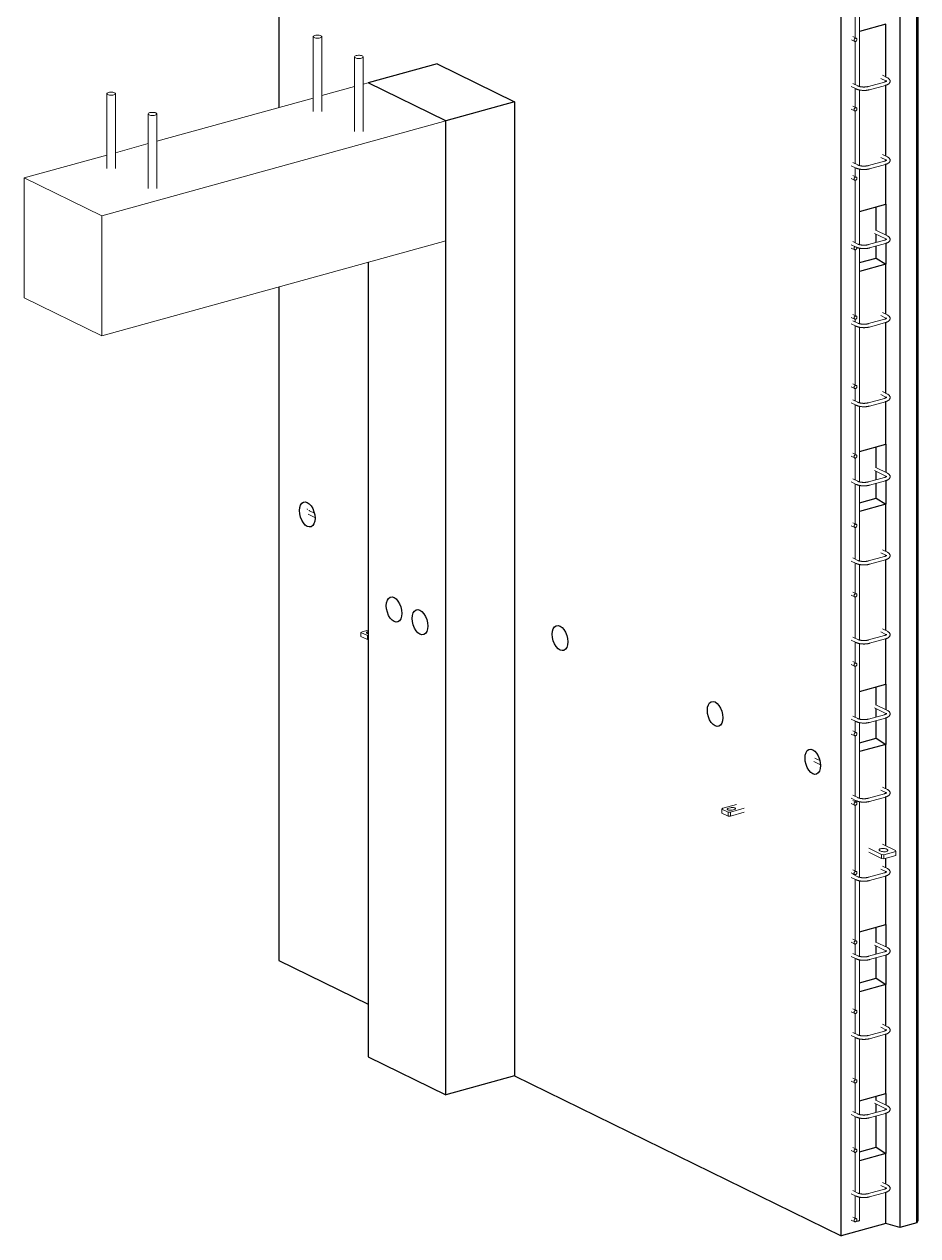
# Model space of a CAD drawing. Header units: millimetres. Extents: x 8908 to 30006, y -2054 to 18539.
# Drawn here: x 23413 to 25489, y -2054 to 762 of the extents above; entities that cross this region are included whole.
import ezdxf

# ---------------------------------------------------------------- set-up
doc = ezdxf.new("R2010")
doc.units = ezdxf.units.MM
for name, color, linetype, lineweight in [('A-GENM', 13, 'Continuous', 18), ('A-WALL', 113, 'Continuous', 25), ('S-BEAM', 12, 'Continuous', 18), ('S-RBAR', 171, 'Continuous', 18)]:
    doc.layers.add(name, color=color, linetype=linetype, lineweight=lineweight)

# ---------------------------------------------------------------- blocks, each defined once
blk = doc.blocks.new('Rebar Bar - Part 1534017773-431004-3D Ortho')
at = {"layer": 'S-RBAR'}
for p, q in [((17723.4, 6315.1), (17734.9, 6309.5)), ((17738.4, 6316.7), (17726.9, 6322.3))]:
    blk.add_line(p, q, dxfattribs=at)
blk = doc.blocks.new('Rebar Bar - Part 2227165887-431004-3D Ortho')
at = {"layer": 'S-RBAR'}
for points in [[(17734.9, 6309.5, 0), (17735.5, 6309.2, 0), (17736.2, 6308.9, 0), (17736.8, 6308.7, 0), (17737.5, 6308.4, 0), (17738.2, 6308.2, 0), (17738.8, 6308, 0), (17739.6, 6307.8, 0), (17740.3, 6307.6, 0), (17741, 6307.4, 0), (17741.8, 6307.2, 0), (17742.6, 6307, 0), (17743.3, 6306.9, 0), (17744.1, 6306.8, 0), (17745, 6306.6, 0), (17745.8, 6306.5, 0), (17746.6, 6306.4, 0), (17747.4, 6306.4, 0), (17748.3, 6306.3, 0), (17749.1, 6306.2, 0), (17750, 6306.2, 0), (17750.8, 6306.2, 0), (17751.7, 6306.1, 0), (17752.5, 6306.1, 0), (17753.4, 6306.1, 0), (17754.3, 6306.1, 0), (17755.1, 6306.2, 0), (17756, 6306.2, 0), (17756.8, 6306.3, 0), (17757.7, 6306.3, 0), (17758.5, 6306.4, 0), (17759.3, 6306.5, 0), (17760.1, 6306.6, 0), (17761, 6306.7, 0), (17761.8, 6306.9, 0), (17762.5, 6307, 0), (17763.3, 6307.2, 0), (17764.1, 6307.3, 0), (17764.8, 6307.5, 0), (17765.6, 6307.7, 0), (17765.8, 6307.7, 0)], [(17738.4, 6316.7, 0), (17738.8, 6316.5, 0), (17739.2, 6316.3, 0), (17739.7, 6316.1, 0), (17740.1, 6315.9, 0), (17740.6, 6315.8, 0), (17741.2, 6315.6, 0), (17741.7, 6315.5, 0), (17742.3, 6315.3, 0), (17742.9, 6315.2, 0), (17743.5, 6315, 0), (17744.1, 6314.9, 0), (17744.7, 6314.8, 0), (17745.4, 6314.7, 0), (17746.1, 6314.6, 0), (17746.8, 6314.5, 0), (17747.5, 6314.4, 0), (17748.2, 6314.3, 0), (17748.9, 6314.3, 0), (17749.6, 6314.2, 0), (17750.3, 6314.2, 0), (17751.1, 6314.1, 0), (17751.8, 6314.1, 0), (17752.6, 6314.1, 0), (17753.3, 6314.1, 0), (17754, 6314.1, 0), (17754.8, 6314.2, 0), (17755.5, 6314.2, 0), (17756.2, 6314.2, 0), (17757, 6314.3, 0), (17757.7, 6314.4, 0), (17758.4, 6314.5, 0), (17759.1, 6314.5, 0), (17759.7, 6314.6, 0), (17760.4, 6314.7, 0), (17761.1, 6314.9, 0), (17761.7, 6315, 0), (17762.3, 6315.1, 0), (17762.9, 6315.3, 0), (17763.5, 6315.4, 0), (17763.6, 6315.5, 0)]]:
    blk.add_polyline3d(points, dxfattribs=at)
blk = doc.blocks.new('Rebar Bar - Part 3241041724-431004-3D Ortho')
at = {"layer": 'S-RBAR'}
for p, q in [((17800.5, 6325.6), (17763.6, 6315.5)), ((17765.8, 6307.7), (17802.6, 6317.9))]:
    blk.add_line(p, q, dxfattribs=at)
blk = doc.blocks.new('Rebar Bar - Part 2227165887-V1-3D Ortho')
at = {"layer": 'S-RBAR'}
for points in [[(17805.7, 6328.1, 0), (17805.6, 6328.1, 0), (17805.6, 6328.1, 0), (17805.5, 6328, 0), (17805.4, 6327.9, 0), (17805.3, 6327.8, 0), (17805.1, 6327.6, 0), (17804.9, 6327.5, 0), (17804.6, 6327.3, 0), (17804.3, 6327.1, 0), (17804, 6327, 0), (17803.7, 6326.8, 0), (17803.3, 6326.6, 0), (17802.9, 6326.4, 0), (17802.4, 6326.3, 0), (17801.9, 6326.1, 0), (17801.4, 6325.9, 0), (17800.9, 6325.8, 0), (17800.5, 6325.6, 0)], [(17807.3, 6335.7, 0), (17807.9, 6335.4, 0), (17808.5, 6335.1, 0), (17809, 6334.7, 0), (17809.5, 6334.4, 0), (17810.1, 6334, 0), (17810.6, 6333.6, 0), (17811, 6333.2, 0), (17811.5, 6332.7, 0), (17811.9, 6332.2, 0), (17812.3, 6331.7, 0), (17812.6, 6331.1, 0), (17812.9, 6330.5, 0), (17813.2, 6329.9, 0), (17813.4, 6329.2, 0), (17813.5, 6328.5, 0), (17813.6, 6327.7, 0), (17813.5, 6327, 0), (17813.4, 6326.3, 0), (17813.2, 6325.6, 0), (17813, 6325, 0), (17812.7, 6324.3, 0), (17812.4, 6323.8, 0), (17812, 6323.2, 0), (17811.6, 6322.7, 0), (17811.1, 6322.3, 0), (17810.7, 6321.8, 0), (17810.2, 6321.4, 0), (17809.7, 6321, 0), (17809.1, 6320.7, 0), (17808.6, 6320.3, 0), (17808, 6320, 0), (17807.4, 6319.7, 0), (17806.8, 6319.4, 0), (17806.2, 6319.2, 0), (17805.6, 6318.9, 0), (17804.9, 6318.6, 0), (17804.2, 6318.4, 0), (17803.5, 6318.2, 0), (17802.8, 6318, 0), (17802.6, 6317.9, 0)], [(17805.6, 6327.2, 0), (17805.6, 6327.3, 0), (17805.5, 6327.3, 0), (17805.4, 6327.4, 0), (17805.3, 6327.6, 0), (17805.1, 6327.7, 0), (17804.9, 6327.9, 0), (17804.6, 6328, 0), (17804.3, 6328.2, 0), (17804, 6328.4, 0), (17803.8, 6328.5, 0)]]:
    blk.add_polyline3d(points, dxfattribs=at)
blk = doc.blocks.new('Rebar Bar - Part 3098984773-V4-3D Ortho')
at = {"layer": 'S-RBAR'}
for p, q in [((17792.3, 5415.1), (17803.8, 5409.4)), ((17807.3, 5416.6), (17795.8, 5422.2))]:
    blk.add_line(p, q, dxfattribs=at)
blk = doc.blocks.new('Rebar Bar - Part 3098984773-V8-3D Ortho')
at = {"layer": 'S-RBAR'}
for p, q in [((17777.2, 2481.4), (17803.8, 2468.4)), ((17807.3, 2475.5), (17780.8, 2488.5))]:
    blk.add_line(p, q, dxfattribs=at)
blk = doc.blocks.new('Rebar Bar - Part 3098984773-431004-3D Ortho')
at = {"layer": 'S-RBAR'}
for p, q in [((17807.3, 6335.7), (17795.8, 6341.3)), ((17791.8, 6334.4), (17803.8, 6328.5))]:
    blk.add_line(p, q, dxfattribs=at)
blk = doc.blocks.new('Rebar Bar - Part 3098984773-V5-3D Ortho')
at = {"layer": 'S-RBAR'}
for p, q in [((17777.2, 5238.6), (17803.8, 5225.6)), ((17807.3, 5232.8), (17780.8, 5245.8))]:
    blk.add_line(p, q, dxfattribs=at)
blk = doc.blocks.new('RR spread anchor face based - RR-SA-2_5-200-V12-3D Ortho')
at = {"layer": 'A-GENM'}
for p, q in [((17424.7, -1060.8), (17422.2, -1062.6)), ((17422.2, -1062.6), (17437.3, -1070)), ((17422.2, -1062.6), (17422.2, -1071.9)), ((17456.7, -1051.9), (17424.7, -1060.8)), ((17437.3, -1070), (17442.8, -1069.6)), ((17437.3, -1070), (17437.3, -1079.3)), ((17437.9, -1060.8), (17442.7, -1059.5)), ((17442.8, -1069.6), (17474.7, -1060.8)), ((17442.8, -1069.6), (17442.8, -1078.9)), ((17474.5, -1070.1), (17442.8, -1078.9)), ((17451.1, -1063.6), (17446.3, -1064.9)), ((17437.3, -1079.3), (17422.2, -1071.9)), ((17442.8, -1078.9), (17437.3, -1079.3))]:
    blk.add_line(p, q, dxfattribs=at)
for points in [[(17446.3, -1064.9, 0), (17444.8, -1065.2, 0), (17443, -1065.4, 0), (17441.2, -1065.4, 0), (17439.4, -1065.2, 0), (17437.8, -1064.9, 0), (17436.5, -1064.4, 0), (17435.6, -1063.8, 0), (17435.2, -1063.2, 0), (17435.2, -1062.5, 0), (17435.7, -1061.9, 0), (17436.6, -1061.3, 0), (17437.9, -1060.8, 0)], [(17442.7, -1059.5, 0), (17444.3, -1059.1, 0), (17446.1, -1059, 0), (17447.9, -1059, 0), (17449.7, -1059.2, 0), (17451.3, -1059.5, 0), (17452.5, -1060, 0), (17453.4, -1060.6, 0), (17453.9, -1061.2, 0), (17453.9, -1061.9, 0), (17453.4, -1062.5, 0), (17452.4, -1063.1, 0), (17451.1, -1063.6, 0)]]:
    blk.add_polyline3d(points, dxfattribs=at)
blk = doc.blocks.new('RR spread anchor face based - RR-SA-2_5-200-V13-3D Ortho')
at = {"layer": 'A-GENM'}
for p, q in [((16600.6, -646.4), (16586.2, -650.4)), ((16586.2, -650.4), (16583.7, -652.2)), ((16583.7, -652.2), (16598.7, -659.5)), ((16583.7, -652.2), (16583.7, -661.5)), ((16598.7, -668.8), (16583.7, -661.5)), ((16598.7, -659.5), (16600.6, -659.4)), ((16598.7, -659.6), (16598.7, -668.8)), ((16600.6, -668.7), (16598.7, -668.8)), ((16599.4, -650.4), (16600.6, -650))]:
    blk.add_line(p, q, dxfattribs=at)
blk.add_polyline3d([(16600.6, -654.8, 0), (16599.2, -654.5, 0), (16598, -654, 0), (16597.1, -653.4, 0), (16596.6, -652.8, 0), (16596.6, -652.1, 0), (16597.1, -651.4, 0), (16598, -650.9, 0), (16599.4, -650.4, 0)], dxfattribs=at)
blk = doc.blocks.new('Rebar Bar - Part 2024903536-V18-3D Ortho')
at = {"layer": 'S-RBAR'}
for p, q in [((17734.9, 729.1), (17727, 733)), ((17724, 725.6), (17731.4, 721.9))]:
    blk.add_line(p, q, dxfattribs=at)
for points in [[(17736.4, 726.4, 0), (17736.3, 727.3, 0), (17736, 728.1, 0), (17735.4, 728.7, 0), (17734.8, 729.2, 0), (17734, 729.3, 0), (17733.2, 729.2, 0), (17732.4, 728.9, 0), (17731.6, 728.3, 0), (17730.9, 727.5, 0), (17730.4, 726.6, 0), (17730.1, 725.6, 0), (17730, 724.6, 0)], [(17730, 724.6, 0), (17730.1, 723.7, 0), (17730.4, 722.9, 0), (17730.9, 722.2, 0), (17731.6, 721.8, 0), (17732.4, 721.7, 0), (17733.2, 721.8, 0), (17734, 722.1, 0), (17734.8, 722.7, 0), (17735.4, 723.5, 0), (17736, 724.4, 0), (17736.3, 725.4, 0), (17736.4, 726.4, 0)]]:
    blk.add_polyline3d(points, dxfattribs=at)
blk = doc.blocks.new('Rebar Bar - Part 2024903536-431004-3D Ortho')
at = {"layer": 'S-RBAR'}
for p, q in [((17723.5, 6374.7), (17731.4, 6370.8)), ((17734.9, 6378), (17727, 6381.8))]:
    blk.add_line(p, q, dxfattribs=at)
for points in [[(17736.4, 6375.3, 0), (17736.3, 6376.2, 0), (17736, 6377, 0), (17735.4, 6377.6, 0), (17734.8, 6378, 0), (17734, 6378.2, 0), (17733.2, 6378.1, 0), (17732.4, 6377.7, 0), (17731.6, 6377.2, 0), (17730.9, 6376.4, 0), (17730.4, 6375.5, 0), (17730.1, 6374.5, 0), (17730, 6373.5, 0)], [(17730, 6373.5, 0), (17730.1, 6372.6, 0), (17730.4, 6371.7, 0), (17730.9, 6371.1, 0), (17731.6, 6370.7, 0), (17732.4, 6370.6, 0), (17733.2, 6370.7, 0), (17734, 6371, 0), (17734.8, 6371.6, 0), (17735.4, 6372.4, 0), (17736, 6373.3, 0), (17736.3, 6374.3, 0), (17736.4, 6375.3, 0)]]:
    blk.add_polyline3d(points, dxfattribs=at)
blk = doc.blocks.new('Rebar Bar - Part 2024903536-V19-3D Ortho')
at = {"layer": 'S-RBAR'}
for p, q in [((17723.5, 241.6), (17731.4, 237.7)), ((17736.4, 242.2), (17736.3, 243.1))]:
    blk.add_line(p, q, dxfattribs=at)
for points in [[(17732.4, 244.7, 0), (17731.6, 244.1, 0), (17730.9, 243.3, 0), (17730.4, 242.4, 0), (17730.1, 241.4, 0), (17730, 240.4, 0)], [(17730, 240.4, 0), (17730.1, 239.5, 0), (17730.4, 238.7, 0), (17730.9, 238, 0), (17731.6, 237.6, 0), (17732.4, 237.5, 0), (17733.2, 237.6, 0), (17734, 237.9, 0), (17734.8, 238.5, 0), (17735.4, 239.3, 0), (17736, 240.2, 0), (17736.3, 241.2, 0), (17736.4, 242.2, 0)]]:
    blk.add_polyline3d(points, dxfattribs=at)
blk = doc.blocks.new('Rebar Bar - Part 3352154782-431004-3D Ortho')
at = {"layer": 'S-RBAR'}
for p, q in [((17732.5, 796.3), (17732.5, 730.1)), ((17742.5, 617.2), (17742.5, 792.9)), ((17732.5, 722.4), (17732.5, 621.1)), ((17732.5, 612.5), (17732.5, 568.7)), ((17742.5, 433.4), (17742.5, 609.1)), ((17732.5, 560.7), (17732.5, 437.2)), ((17732.5, 428.7), (17732.5, 407.3)), ((17742.5, 249.6), (17742.5, 425.2)), ((17732.5, 399.7), (17732.5, 253.4)), ((17732.5, 238.3), (17732.5, 84.5)), ((17742.5, 65.9), (17742.5, 241.4)), ((17732.5, 76.9), (17732.5, 69.6)), ((17732.5, 61), (17732.5, -76.9)), ((17742.5, -118), (17742.5, 57.6)), ((17732.5, -84.5), (17732.5, -114.2)), ((17732.5, -122.8), (17732.5, -238.3)), ((17742.5, -301.9), (17742.5, -126.2)), ((17732.5, -245.9), (17732.5, -298)), ((17732.5, -306.6), (17732.5, -399.7)), ((17742.5, -485.7), (17742.5, -310)), ((17732.5, -407.3), (17732.5, -481.8)), ((17732.5, -490.4), (17732.5, -560.7)), ((17742.5, -669.5), (17742.5, -493.8)), ((17732.5, -568.7), (17732.5, -665.7)), ((17732.5, -674.2), (17732.5, -722.5)), ((17742.5, -853.3), (17742.5, -677.6)), ((17732.5, -730.1), (17732.5, -849.5)), ((17732.5, -858.1), (17732.5, -883.9)), ((17742.5, -1037.1), (17742.5, -861.5)), ((17732.5, -891.5), (17732.5, -1033.3)), ((17732.5, -1041.9), (17732.5, -1045.3)), ((17732.5, -1052.9), (17732.5, -1206.7)), ((17742.5, -1220.3), (17742.5, -1045.3)), ((17732.5, -1214.3), (17732.5, -1217.1)), ((17732.5, -1225.7), (17732.5, -1368.1)), ((17742.5, -1404.8), (17742.5, -1229.1)), ((17732.5, -1375.7), (17732.5, -1400.9)), ((17732.5, -1409.5), (17732.5, -1529.5)), ((17742.5, -1588.6), (17742.5, -1412.9)), ((17732.5, -1537.1), (17732.5, -1584.7)), ((17732.5, -1593.3), (17732.5, -1690.9)), ((17742.5, -1772.4), (17742.5, -1596.7)), ((17732.5, -1698.5), (17732.5, -1768.6)), ((17732.5, -1777.1), (17732.5, -1852.3)), ((17742.5, -1956.2), (17742.5, -1781)), ((17732.5, -1859.9), (17732.5, -1952.4)), ((17732.5, -1961), (17732.5, -2013.7)), ((17742.5, -2018.5), (17742.5, -1964.4))]:
    blk.add_line(p, q, dxfattribs=at)
blk.add_polyline3d([(17742.4, -2018.3, 0), (17742.4, -2018.7, 0), (17742.1, -2019.2, 0), (17741.4, -2019.6, 0), (17740.5, -2020, 0), (17739.3, -2020.2, 0), (17738.1, -2020.3, 0), (17736.8, -2020.3, 0), (17735.5, -2020.2, 0)], dxfattribs=at)
blk = doc.blocks.new('Rebar Bar - Part 2031897438-431004-3D Ortho')
at = {"layer": 'S-RBAR'}
for p, q in [((17636, -951.8), (17651.8, -959.5)), ((17650.4, -949.9), (17638.7, -944.2))]:
    blk.add_line(p, q, dxfattribs=at)
blk = doc.blocks.new('Rebar Bar - Part 776176355-431004-3D Ortho')
at = {"layer": 'S-RBAR'}
for points in [[(16459.5, -366.1, 0), (16459.3, -365.8, 0), (16459.2, -365.6, 0), (16459, -365.4, 0), (16459, -365.2, 0), (16458.9, -365.1, 0), (16458.9, -365, 0), (16458.9, -364.9, 0), (16458.9, -364.8, 0), (16458.9, -364.7, 0), (16459, -364.5, 0), (16459, -364.4, 0)], [(16463.9, -369.2, 0), (16463.2, -368.9, 0), (16462.5, -368.5, 0)]]:
    blk.add_polyline3d(points, dxfattribs=at)
blk = doc.blocks.new('Rebar Bar - Part 2031897438-V21-3D Ortho')
at = {"layer": 'S-RBAR'}
for p, q in [((16461.2, -376.8), (16476.8, -384.5)), ((16475.4, -374.9), (16463.9, -369.2))]:
    blk.add_line(p, q, dxfattribs=at)
blk = doc.blocks.new('Rebar Bar - Part 1627387233-431004-3D Ortho')
at = {"layer": 'S-RBAR'}
for p, q in [((16089.2, 553.3), (16089.2, 379.6)), ((16109.2, 379.6), (16109.2, 553.3))]:
    blk.add_line(p, q, dxfattribs=at)
for points in [[(16107.2, 555.5, 0), (16105.4, 556.2, 0), (16103.1, 556.7, 0), (16100.6, 556.9, 0), (16098, 556.9, 0), (16095.5, 556.7, 0), (16093.2, 556.2, 0), (16091.3, 555.5, 0), (16090, 554.7, 0), (16089.3, 553.8, 0), (16089.3, 552.8, 0), (16089.9, 551.9, 0), (16091.2, 551.1, 0)], [(16091.2, 551.1, 0), (16093, 550.4, 0), (16095.3, 549.9, 0), (16097.8, 549.6, 0), (16100.4, 549.6, 0), (16102.9, 549.9, 0), (16105.2, 550.3, 0), (16107.1, 551, 0), (16108.4, 551.8, 0), (16109.1, 552.8, 0), (16109.1, 553.7, 0), (16108.5, 554.6, 0), (16107.2, 555.5, 0)]]:
    blk.add_polyline3d(points, dxfattribs=at)
blk = doc.blocks.new('Rebar Bar - Part 3213142585-431004-3D Ortho')
at = {"layer": 'S-RBAR'}
for p, q in [((16568.9, 685.8), (16568.9, 512.1)), ((16588.9, 512.1), (16588.9, 685.8))]:
    blk.add_line(p, q, dxfattribs=at)
for points in [[(16586.9, 688, 0), (16585, 688.7, 0), (16582.8, 689.2, 0), (16580.3, 689.5, 0), (16577.7, 689.5, 0), (16575.1, 689.2, 0), (16572.9, 688.7, 0), (16571, 688.1, 0), (16569.7, 687.3, 0), (16569, 686.3, 0), (16568.9, 685.4, 0), (16569.6, 684.4, 0), (16570.9, 683.6, 0)], [(16570.9, 683.6, 0), (16572.7, 682.9, 0), (16575, 682.4, 0), (16577.5, 682.2, 0), (16580.1, 682.2, 0), (16582.6, 682.4, 0), (16584.9, 682.9, 0), (16586.7, 683.5, 0), (16588.1, 684.4, 0), (16588.8, 685.3, 0), (16588.8, 686.3, 0), (16588.1, 687.2, 0), (16586.9, 688, 0)]]:
    blk.add_polyline3d(points, dxfattribs=at)
blk = doc.blocks.new('RR spread anchor face based - RR-SA-3_0-200-1726827-3D Ortho')
at = {"layer": 'A-GENM'}
for p, q in [((17826, 5540.9), (17795.9, 5555.6)), ((17764, 5546.8), (17794, 5532.1)), ((17794, 5522.8), (17764, 5537.5)), ((17792.4, 5539.6), (17790, 5540.8)), ((17794, 5532.1), (17799, 5531.2)), ((17794, 5522.8), (17794, 5532.1)), ((17799, 5521.9), (17794, 5522.8)), ((17799, 5531.2), (17827, 5538.9)), ((17799, 5531.2), (17799, 5521.9)), ((17827, 5529.6), (17799, 5521.9)), ((17804.4, 5544.8), (17806.8, 5543.6)), ((17827, 5538.9), (17826, 5540.9)), ((17827, 5538.9), (17827, 5529.6))]:
    blk.add_line(p, q, dxfattribs=at)
for points in [[(17790, 5540.8, 0), (17788.8, 5541.6, 0), (17788.3, 5542.4, 0), (17788.3, 5543.3, 0), (17788.9, 5544.1, 0), (17790.1, 5544.8, 0), (17791.8, 5545.4, 0), (17793.8, 5545.9, 0), (17796.1, 5546.1, 0), (17798.5, 5546.1, 0), (17800.7, 5545.8, 0), (17802.7, 5545.4, 0), (17804.4, 5544.8, 0)], [(17806.8, 5543.6, 0), (17807.9, 5542.9, 0), (17808.5, 5542, 0), (17808.5, 5541.1, 0), (17807.9, 5540.3, 0), (17806.7, 5539.6, 0), (17805, 5539, 0), (17802.9, 5538.5, 0), (17800.7, 5538.3, 0), (17798.3, 5538.3, 0), (17796.1, 5538.6, 0), (17794, 5539, 0), (17792.4, 5539.6, 0)]]:
    blk.add_polyline3d(points, dxfattribs=at)

msp = doc.modelspace()

# ---------------------------------------------------------------- linework, layer by layer
at = {"layer": 'A-WALL'}
for p, q in [((25447.42322, 6385.24147), (25447.42322, -2035.26988)), ((24004.34112, 6325.4179), (24004.34112, 568.17261)), ((25311.46893, -2054.43615), (25311.46893, 5789.7185)), ((25487.3948, -2024.2254), (25487.3948, 2676.56807)), ((25489.38303, 2672.4742), (25489.38303, -2019.0751)), ((25415.40041, 761.75106), (25353.88069, 744.75266)), ((25415.40041, 639.02267), (25415.40041, 761.75106)), ((24371.97205, 669.75206), (24212.07746, 625.57187)), ((24371.97205, 669.75206), (24552.31226, 581.48968)), ((24392.41767, 537.30949), (24212.07746, 625.57187)), ((25415.40041, 628.91465), (25415.40041, 630.28743)), ((25415.40041, 455.20661), (25415.40041, 620.6938)), ((24552.31226, 581.48968), (24392.41767, 537.30949)), ((24552.31226, 581.48968), (24552.31226, -1682.88857)), ((24392.41767, -1727.06876), (24392.41767, 537.30949)), ((25415.40041, 445.09859), (25415.40041, 446.47138)), ((25415.40041, 343.28432), (25415.40041, 436.87774)), ((25353.88069, 326.28592), (25415.40041, 343.28432)), ((25415.39605, 343.28562), (25415.39605, 271.39268)), ((25392.3869, 281.92784), (25392.3869, 336.9255)), ((25392.3869, 254.21786), (25392.3869, 273.88405)), ((25415.39605, 262.65862), (25415.39605, 261.2848)), ((25392.3869, 218.23494), (25392.3869, 246.21744)), ((25415.39605, 253.06036), (25415.39605, 203.79468)), ((24212.07746, 208.50117), (24212.07746, -1638.80639)), ((25353.88069, 207.59536), (25392.3869, 218.23494)), ((25415.40041, 203.79338), (25353.88069, 186.79498)), ((25392.3869, 218.23494), (25415.39918, 203.79474)), ((25415.40041, 87.57449), (25415.40041, 203.79338)), ((24004.34112, 151.10191), (24004.34112, -1414.69973)), ((25415.40041, 77.46647), (25415.40041, 78.83926)), ((25415.40041, -96.24157), (25415.40041, 69.24562)), ((25415.40041, -106.34959), (25415.40041, -104.9768)), ((25415.40041, -214.67336), (25415.40041, -114.57044)), ((25353.88069, -231.67176), (25415.40041, -214.67336)), ((25392.3869, -269.52033), (25392.3869, -221.03218)), ((25415.39605, -214.67206), (25415.39605, -280.05549)), ((25392.3869, -296.83943), (25392.3869, -277.56412)), ((25392.3869, -339.72274), (25392.3869, -305.23074)), ((25415.39605, -288.78956), (25415.39605, -290.16337)), ((25415.39605, -298.38782), (25415.39605, -354.163)), ((25353.88069, -350.36232), (25392.3869, -339.72274)), ((25415.40041, -354.1643), (25353.88069, -371.16271)), ((25392.3869, -339.72274), (25415.39918, -354.16294)), ((25415.40041, -463.87368), (25415.40041, -354.1643)), ((25415.40041, -473.9817), (25415.40041, -472.60892)), ((25415.40041, -647.68974), (25415.40041, -482.20255)), ((25415.40041, -657.79776), (25415.40041, -656.42498)), ((25415.40041, -772.63104), (25415.40041, -666.01861)), ((25353.88069, -789.62945), (25415.40041, -772.63104)), ((25392.3869, -820.96851), (25392.3869, -778.98986)), ((25415.39605, -772.62974), (25415.39605, -831.50367)), ((25392.3869, -848.6785), (25392.3869, -829.0123)), ((25415.39605, -840.23773), (25415.39605, -841.61155)), ((25392.3869, -897.68042), (25392.3869, -856.67891)), ((25415.39605, -849.83599), (25415.39605, -912.12068)), ((25353.88069, -908.32001), (25392.3869, -897.68042)), ((25392.3869, -897.68042), (25415.39918, -912.12062)), ((25415.40041, -912.12198), (25353.88069, -929.12039)), ((25415.40041, -1015.32186), (25415.40041, -912.12198)), ((25415.40041, -1025.42988), (25415.40041, -1024.05709)), ((25415.40041, -1148.40783), (25415.40041, -1033.65073)), ((25415.40041, -1199.13792), (25415.40041, -1176.88398)), ((25415.40041, -1209.24594), (25415.40041, -1207.87315)), ((25415.40041, -1330.58872), (25415.40041, -1217.46679)), ((25353.88069, -1347.58713), (25415.40041, -1330.58872)), ((25392.3869, -1372.41668), (25392.3869, -1336.94755)), ((25415.39605, -1330.58742), (25415.39605, -1382.95184)), ((25392.3869, -1400.12667), (25392.3869, -1380.46048)), ((25415.39605, -1391.68591), (25415.39605, -1393.05972)), ((25415.39605, -1401.28417), (25415.39605, -1470.07836)), ((24004.34112, -1414.69973), (24212.07746, -1516.37035)), ((25392.3869, -1455.63811), (25392.3869, -1408.12709)), ((25353.88069, -1466.27769), (25392.3869, -1455.63811)), ((25392.3869, -1455.63811), (25415.39918, -1470.0783)), ((25415.40041, -1470.07966), (25353.88069, -1487.07807)), ((25415.40041, -1566.77004), (25415.40041, -1470.07966)), ((25415.40041, -1576.87805), (25415.40041, -1575.50527)), ((25415.40041, -1723.49119), (25415.40041, -1585.0989)), ((24212.07746, -1638.80639), (24392.41767, -1727.06876)), ((24552.31226, -1682.88857), (24392.41767, -1727.06876)), ((24552.31226, -1682.88857), (25311.46893, -2054.43615)), ((25353.88069, -1740.48959), (25415.40041, -1723.49119)), ((25392.3869, -1740.0488), (25392.3869, -1729.85001)), ((25415.39605, -1723.48989), (25415.39605, -1750.58396)), ((25392.3869, -1767.75879), (25392.3869, -1748.09259)), ((25415.39605, -1759.31802), (25415.39605, -1760.69184)), ((25415.39605, -1768.91628), (25415.39605, -1862.98083)), ((25392.3869, -1848.54057), (25392.3869, -1776.08366)), ((25353.88069, -1859.18015), (25392.3869, -1848.54057)), ((25392.3869, -1848.54057), (25415.39918, -1862.98077)), ((25415.40041, -1862.98213), (25354.17153, -1879.90017)), ((25415.40041, -1934.40215), (25415.40041, -1862.98213)), ((25415.40041, -1944.51017), (25415.40041, -1943.13738)), ((25415.40041, -2025.71903), (25415.40041, -1952.73102)), ((25415.40041, -2025.71903), (25311.46893, -2054.43615)), ((25447.42322, -2035.26988), (25415.40041, -2025.71903)), ((25487.3948, -2024.2254), (25447.42322, -2035.26988)), ((25489.38303, -2019.0751), (25487.3948, -2024.2254))]:
    msp.add_line(p, q, dxfattribs=at)
for points in [[(24070.41836, -405.51834, 0), (24065.75416, -402.28499, 0), (24061.40783, -397.37079, 0), (24057.67554, -391.11063, 0), (24054.81166, -383.93115, 0), (24053.01135, -376.3216, 0), (24052.39729, -368.80056, 0), (24053.01135, -361.88059, 0), (24054.81166, -356.03326, 0), (24057.67554, -351.65707, 0), (24061.40783, -349.05023, 0), (24065.75416, -348.39041, 0), (24070.41836, -349.72257, 0)], [(24070.41836, -349.72257, 0), (24075.08255, -352.95593, 0), (24079.42889, -357.87013, 0), (24083.16117, -364.13028, 0), (24086.02506, -371.30977, 0), (24087.82537, -378.91932, 0), (24088.43942, -386.44035, 0), (24087.82537, -393.36033, 0), (24086.02506, -399.20765, 0), (24083.16117, -403.58385, 0), (24079.42889, -406.19068, 0), (24075.08255, -406.8505, 0), (24070.41836, -405.51834, 0)], [(24272.14767, -626.68503, 0), (24267.48348, -623.45168, 0), (24263.13714, -618.53748, 0), (24259.40486, -612.27733, 0), (24256.54097, -605.09784, 0), (24254.74066, -597.48829, 0), (24254.12661, -589.96726, 0), (24254.74066, -583.04728, 0), (24256.54097, -577.19996, 0), (24259.40486, -572.82376, 0), (24263.13714, -570.21693, 0), (24267.48348, -569.55711, 0), (24272.14767, -570.88927, 0)], [(24272.14767, -570.88927, 0), (24276.81187, -574.12262, 0), (24281.1582, -579.03682, 0), (24284.89049, -585.29698, 0), (24287.75437, -592.47646, 0), (24289.55468, -600.08601, 0), (24290.16873, -607.60705, 0), (24289.55468, -614.52702, 0), (24287.75437, -620.37435, 0), (24284.89049, -624.75054, 0), (24281.1582, -627.35737, 0), (24276.81187, -628.01719, 0), (24272.14767, -626.68503, 0)], [(24332.34746, -656.14811, 0), (24327.68327, -652.91475, 0), (24323.33693, -648.00055, 0), (24319.60465, -641.7404, 0), (24316.74076, -634.56091, 0), (24314.94045, -626.95136, 0), (24314.3264, -619.43033, 0), (24314.94045, -612.51035, 0), (24316.74076, -606.66303, 0), (24319.60465, -602.28683, 0), (24323.33693, -599.68, 0), (24327.68327, -599.02018, 0), (24332.34746, -600.35234, 0)], [(24332.34746, -600.35234, 0), (24337.01166, -603.58569, 0), (24341.35799, -608.49989, 0), (24345.09028, -614.76005, 0), (24347.95416, -621.93953, 0), (24349.75447, -629.54908, 0), (24350.36853, -637.07012, 0), (24349.75447, -643.99009, 0), (24347.95416, -649.83742, 0), (24345.09028, -654.21361, 0), (24341.35799, -656.82045, 0), (24337.01166, -657.48027, 0), (24332.34746, -656.14811, 0)], [(24657.90503, -693.04693, 0), (24653.24083, -689.81358, 0), (24648.89449, -684.89938, 0), (24645.16221, -678.63923, 0), (24642.29833, -671.45974, 0), (24640.49802, -663.85019, 0), (24639.88396, -656.32916, 0), (24640.49802, -649.40918, 0), (24642.29833, -643.56186, 0), (24645.16221, -639.18566, 0), (24648.89449, -636.57883, 0), (24653.24083, -635.91901, 0), (24657.90503, -637.25117, 0)], [(24657.90503, -637.25117, 0), (24662.56922, -640.48452, 0), (24666.91556, -645.39872, 0), (24670.64784, -651.65888, 0), (24673.51172, -658.83836, 0), (24675.31204, -666.44791, 0), (24675.92609, -673.96895, 0), (24675.31204, -680.88892, 0), (24673.51172, -686.73625, 0), (24670.64784, -691.11244, 0), (24666.91556, -693.71927, 0), (24662.56922, -694.37909, 0), (24657.90503, -693.04693, 0)], [(25018.32629, -869.44485, 0), (25013.6621, -866.21149, 0), (25009.31576, -861.29729, 0), (25005.58348, -855.03714, 0), (25002.7196, -847.85765, 0), (25000.91928, -840.2481, 0), (25000.30523, -832.72707, 0), (25000.91928, -825.80709, 0), (25002.7196, -819.95977, 0), (25005.58348, -815.58357, 0), (25009.31576, -812.97674, 0), (25013.6621, -812.31692, 0), (25018.32629, -813.64908, 0)], [(25018.32629, -813.64908, 0), (25022.99049, -816.88243, 0), (25027.33683, -821.79663, 0), (25031.06911, -828.05679, 0), (25033.93299, -835.23627, 0), (25035.73331, -842.84582, 0), (25036.34736, -850.36686, 0), (25035.73331, -857.28683, 0), (25033.93299, -863.13416, 0), (25031.06911, -867.51035, 0), (25027.33683, -870.11719, 0), (25022.99049, -870.777, 0), (25018.32629, -869.44485, 0)], [(25245.39169, -980.57553, 0), (25240.7275, -977.34217, 0), (25236.38116, -972.42797, 0), (25232.64888, -966.16782, 0), (25229.785, -958.98833, 0), (25227.98468, -951.37878, 0), (25227.37063, -943.85775, 0), (25227.98468, -936.93778, 0), (25229.785, -931.09045, 0), (25232.64888, -926.71425, 0), (25236.38116, -924.10742, 0), (25240.7275, -923.4476, 0), (25245.39169, -924.77976, 0)], [(25245.39169, -924.77976, 0), (25250.05589, -928.01311, 0), (25254.40223, -932.92732, 0), (25258.13451, -939.18747, 0), (25260.99839, -946.36696, 0), (25262.79871, -953.97651, 0), (25263.41276, -961.49754, 0), (25262.79871, -968.41751, 0), (25260.99839, -974.26484, 0), (25258.13451, -978.64104, 0), (25254.40223, -981.24787, 0), (25250.05589, -981.90769, 0), (25245.39169, -980.57553, 0)]]:
    msp.add_polyline3d(points, dxfattribs=at)
at = {"layer": 'S-BEAM'}
for p, q in [((24200.11149, 622.26557), (24212.07746, 625.57187)), ((24392.41767, 537.30949), (24212.07746, 625.57187)), ((24104.13153, 595.74552), (24180.41598, 616.82354)), ((23720.42773, 489.725), (24084.30365, 590.26691)), ((24392.41767, 537.30949), (23592.94474, 316.40855)), ((24392.41767, 258.33065), (24392.41767, 537.30949)), ((23624.44777, 463.20495), (23700.73222, 484.28297)), ((23412.60453, 404.67092), (23604.61989, 457.72634)), ((23412.60453, 125.69208), (23412.60453, 404.67092)), ((23412.60453, 404.67092), (23592.94474, 316.40855)), ((23592.94474, 316.40855), (23592.94474, 37.4297)), ((23592.94474, 37.4297), (24392.41767, 258.33065)), ((23592.94474, 37.4297), (23412.60453, 125.69208))]:
    msp.add_line(p, q, dxfattribs=at)

# ---------------------------------------------------------------- block references
at = {"layer": 'A-GENM'}
for name, p in [('RR spread anchor face based - RR-SA-2_5-200-V13-3D Ortho', (7611.47088, 0)), ('RR spread anchor face based - RR-SA-2_5-200-V12-3D Ortho', (7611.47088, 0)), ('RR spread anchor face based - RR-SA-3_0-200-1726827-3D Ortho', (7611.47088, -6700.14183))]:
    msp.add_blockref(name, p, dxfattribs=at)
at = {"layer": 'S-RBAR'}
for name, p in [('Rebar Bar - Part 3352154782-431004-3D Ortho', (7611.47088, 0)), ('Rebar Bar - Part 3213142585-431004-3D Ortho', (7515.35854, 47.03944)), ('Rebar Bar - Part 2024903536-V18-3D Ortho', (7611.47088, 0)), ('Rebar Bar - Part 3213142585-431004-3D Ortho', (7611.47088, 0)), ('Rebar Bar - Part 1534017773-431004-3D Ortho', (7611.47088, -5698.29781)), ('Rebar Bar - Part 3241041724-431004-3D Ortho', (7611.47088, -5698.29781)), ('Rebar Bar - Part 3098984773-V4-3D Ortho', (7611.47088, -4779.21752)), ('Rebar Bar - Part 2227165887-V1-3D Ortho', (7611.47088, -5698.29781)), ('Rebar Bar - Part 1627387233-431004-3D Ortho', (7515.35854, 47.03944)), ('Rebar Bar - Part 2227165887-431004-3D Ortho', (7611.47088, -5698.29781)), ('Rebar Bar - Part 2024903536-431004-3D Ortho', (7611.47088, -5810.27531)), ('Rebar Bar - Part 1627387233-431004-3D Ortho', (7611.47088, 0)), ('Rebar Bar - Part 3098984773-V4-3D Ortho', (7611.47088, -4963.03358)), ('Rebar Bar - Part 2227165887-V1-3D Ortho', (7611.47088, -5882.11387)), ('Rebar Bar - Part 1534017773-431004-3D Ortho', (7611.47088, -5882.11387)), ('Rebar Bar - Part 2227165887-431004-3D Ortho', (7611.47088, -5882.11387)), ('Rebar Bar - Part 3241041724-431004-3D Ortho', (7611.47088, -5882.11387)), ('Rebar Bar - Part 2024903536-431004-3D Ortho', (7611.47088, -5971.67185)), ('Rebar Bar - Part 3098984773-V8-3D Ortho', (7611.47088, -2205.7927)), ('Rebar Bar - Part 1534017773-431004-3D Ortho', (7611.47088, -6065.92993)), ('Rebar Bar - Part 3241041724-431004-3D Ortho', (7611.47088, -6065.92993)), ('Rebar Bar - Part 2227165887-V1-3D Ortho', (7611.47088, -6065.92993)), ('Rebar Bar - Part 2024903536-V19-3D Ortho', (7611.47088, 0)), ('Rebar Bar - Part 2227165887-431004-3D Ortho', (7611.47088, -6065.92993)), ('Rebar Bar - Part 2024903536-431004-3D Ortho', (7611.47088, -6294.46492)), ('Rebar Bar - Part 3098984773-V4-3D Ortho', (7611.47088, -5330.6657)), ('Rebar Bar - Part 2227165887-V1-3D Ortho', (7611.47088, -6249.74599)), ('Rebar Bar - Part 1534017773-431004-3D Ortho', (7611.47088, -6249.74599)), ('Rebar Bar - Part 2227165887-431004-3D Ortho', (7611.47088, -6249.74599)), ('Rebar Bar - Part 3241041724-431004-3D Ortho', (7611.47088, -6249.74599)), ('Rebar Bar - Part 2024903536-431004-3D Ortho', (7611.47088, -6455.86146)), ('Rebar Bar - Part 1534017773-431004-3D Ortho', (7611.47088, -6433.56205)), ('Rebar Bar - Part 3241041724-431004-3D Ortho', (7611.47088, -6433.56205)), ('Rebar Bar - Part 3098984773-431004-3D Ortho', (7611.47088, -6433.56205)), ('Rebar Bar - Part 2227165887-V1-3D Ortho', (7611.47088, -6433.56205)), ('Rebar Bar - Part 2227165887-431004-3D Ortho', (7611.47088, -6433.56205)), ('Rebar Bar - Part 2024903536-431004-3D Ortho', (7611.47088, -6617.25799)), ('Rebar Bar - Part 3098984773-V8-3D Ortho', (7611.47088, -2757.24088)), ('Rebar Bar - Part 1534017773-431004-3D Ortho', (7611.47088, -6617.37811)), ('Rebar Bar - Part 2227165887-431004-3D Ortho', (7611.47088, -6617.37811)), ('Rebar Bar - Part 3241041724-431004-3D Ortho', (7611.47088, -6617.37811)), ('Rebar Bar - Part 2227165887-V1-3D Ortho', (7611.47088, -6617.37811)), ('Rebar Bar - Part 776176355-431004-3D Ortho', (7611.47088, 0)), ('Rebar Bar - Part 2031897438-V21-3D Ortho', (7611.47088, 0)), ('Rebar Bar - Part 2024903536-431004-3D Ortho', (7611.47088, -6778.65453)), ('Rebar Bar - Part 3241041724-431004-3D Ortho', (7611.47088, -6801.19416)), ('Rebar Bar - Part 3098984773-431004-3D Ortho', (7611.47088, -6801.19416)), ('Rebar Bar - Part 2227165887-V1-3D Ortho', (7611.47088, -6801.19416)), ('Rebar Bar - Part 1534017773-431004-3D Ortho', (7611.47088, -6801.19416)), ('Rebar Bar - Part 2227165887-431004-3D Ortho', (7611.47088, -6801.19416)), ('Rebar Bar - Part 2024903536-431004-3D Ortho', (7611.47088, -6940.05107)), ('Rebar Bar - Part 3098984773-V4-3D Ortho', (7611.47088, -6065.92993)), ('Rebar Bar - Part 1534017773-431004-3D Ortho', (7611.47088, -6985.01022)), ('Rebar Bar - Part 2227165887-431004-3D Ortho', (7611.47088, -6985.01022)), ('Rebar Bar - Part 3241041724-431004-3D Ortho', (7611.47088, -6985.01022)), ('Rebar Bar - Part 2227165887-V1-3D Ortho', (7611.47088, -6985.01022)), ('Rebar Bar - Part 2024903536-431004-3D Ortho', (7611.47088, -7101.4476)), ('Rebar Bar - Part 3241041724-431004-3D Ortho', (7611.47088, -7168.82628)), ('Rebar Bar - Part 3098984773-V8-3D Ortho', (7611.47088, -3308.68905)), ('Rebar Bar - Part 2227165887-V1-3D Ortho', (7611.47088, -7168.82628)), ('Rebar Bar - Part 1534017773-431004-3D Ortho', (7611.47088, -7168.82628)), ('Rebar Bar - Part 2227165887-431004-3D Ortho', (7611.47088, -7168.82628)), ('Rebar Bar - Part 2024903536-431004-3D Ortho', (7611.47088, -7262.84414)), ('Rebar Bar - Part 2031897438-431004-3D Ortho', (7611.47088, 0)), ('Rebar Bar - Part 3098984773-V4-3D Ortho', (7611.47088, -6433.56205)), ('Rebar Bar - Part 1534017773-431004-3D Ortho', (7611.47088, -7352.64234)), ('Rebar Bar - Part 2227165887-431004-3D Ortho', (7611.47088, -7352.64234)), ('Rebar Bar - Part 3241041724-431004-3D Ortho', (7611.47088, -7352.64234)), ('Rebar Bar - Part 2227165887-V1-3D Ortho', (7611.47088, -7352.64234)), ('Rebar Bar - Part 2024903536-431004-3D Ortho', (7611.47088, -7424.24068)), ('Rebar Bar - Part 2024903536-431004-3D Ortho', (7611.47088, -7585.63721)), ('Rebar Bar - Part 3241041724-431004-3D Ortho', (7611.47088, -7536.4584)), ('Rebar Bar - Part 3098984773-V4-3D Ortho', (7611.47088, -6617.37811)), ('Rebar Bar - Part 2227165887-V1-3D Ortho', (7611.47088, -7536.4584)), ('Rebar Bar - Part 1534017773-431004-3D Ortho', (7611.47088, -7536.4584)), ('Rebar Bar - Part 2227165887-431004-3D Ortho', (7611.47088, -7536.4584)), ('Rebar Bar - Part 2024903536-431004-3D Ortho', (7611.47088, -7747.03375)), ('Rebar Bar - Part 3098984773-V5-3D Ortho', (7611.47088, -6617.37811)), ('Rebar Bar - Part 1534017773-431004-3D Ortho', (7611.47088, -7720.27446)), ('Rebar Bar - Part 2227165887-431004-3D Ortho', (7611.47088, -7720.27446)), ('Rebar Bar - Part 3241041724-431004-3D Ortho', (7611.47088, -7720.27446)), ('Rebar Bar - Part 2227165887-V1-3D Ortho', (7611.47088, -7720.27446)), ('Rebar Bar - Part 2024903536-431004-3D Ortho', (7611.47088, -7908.43028)), ('Rebar Bar - Part 3098984773-V4-3D Ortho', (7611.47088, -6985.01022)), ('Rebar Bar - Part 2227165887-V1-3D Ortho', (7611.47088, -7904.09051)), ('Rebar Bar - Part 1534017773-431004-3D Ortho', (7611.47088, -7904.09051)), ('Rebar Bar - Part 2227165887-431004-3D Ortho', (7611.47088, -7904.09051)), ('Rebar Bar - Part 3241041724-431004-3D Ortho', (7611.47088, -7904.09051)), ('Rebar Bar - Part 2024903536-431004-3D Ortho', (7611.47088, -8069.82682)), ('Rebar Bar - Part 3098984773-V5-3D Ortho', (7611.47088, -6985.01022)), ('Rebar Bar - Part 1534017773-431004-3D Ortho', (7611.47088, -8087.90657)), ('Rebar Bar - Part 2227165887-431004-3D Ortho', (7611.47088, -8087.90657)), ('Rebar Bar - Part 3241041724-431004-3D Ortho', (7611.47088, -8087.90657)), ('Rebar Bar - Part 2227165887-V1-3D Ortho', (7611.47088, -8087.90657)), ('Rebar Bar - Part 2024903536-431004-3D Ortho', (7611.47088, -8231.22336)), ('Rebar Bar - Part 3098984773-431004-3D Ortho', (7611.47088, -8271.72263)), ('Rebar Bar - Part 2227165887-V1-3D Ortho', (7611.47088, -8271.72263)), ('Rebar Bar - Part 1534017773-431004-3D Ortho', (7611.47088, -8271.72263)), ('Rebar Bar - Part 2227165887-431004-3D Ortho', (7611.47088, -8271.72263)), ('Rebar Bar - Part 3241041724-431004-3D Ortho', (7611.47088, -8271.72263)), ('Rebar Bar - Part 2024903536-431004-3D Ortho', (7611.47088, -8392.61989))]:
    msp.add_blockref(name, p, dxfattribs=at)

doc.saveas('drawing.dxf')
